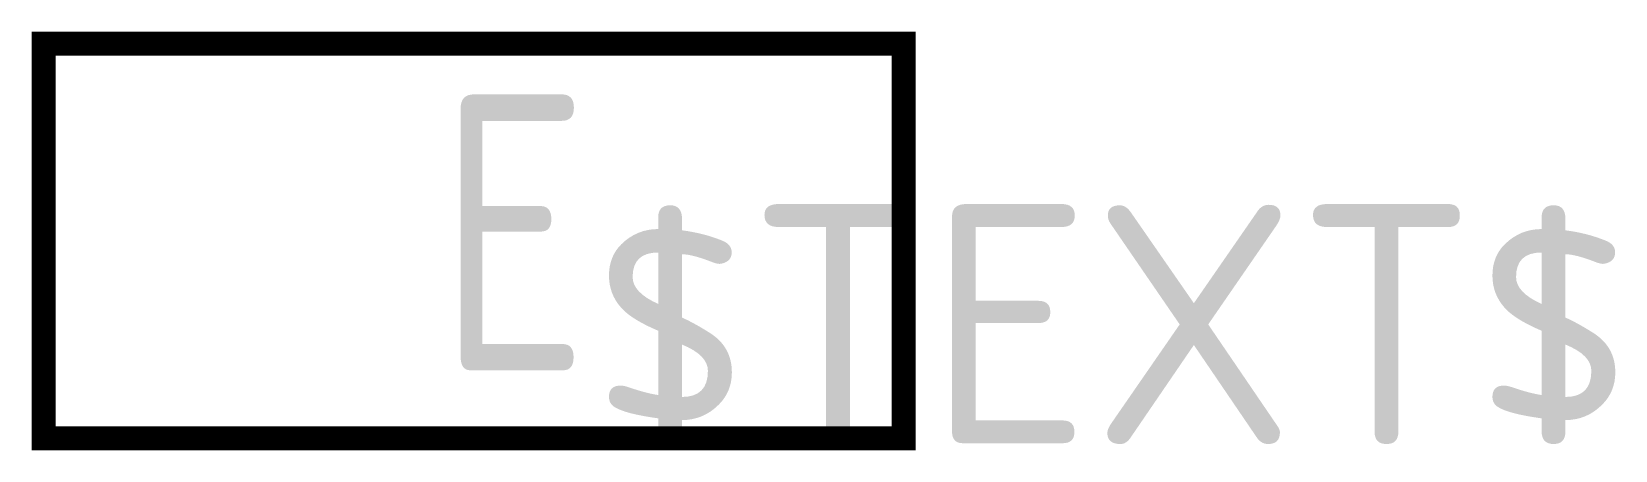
# Model space of a CAD drawing. Extents: x -0.74 to 1.91, y -0.02 to 0.68.
import ezdxf
from ezdxf.enums import TextEntityAlignment as Align

# ---------------------------------------------------------------- set-up
doc = ezdxf.new("R2010")
doc.units = 0
doc.header["$MEASUREMENT"] = 0
doc.styles.add('_TEL_DIM', font='TSSDENG', dxfattribs={"width": 0.6, "height": 3.5, "bigfont": 'TSSDCHN'})
doc.styles.add('hztxt', font='tssdeng.shx', dxfattribs={"width": 0.7, "bigfont": 'tssdchn.shx'})

# ---------------------------------------------------------------- blocks, each defined once
blk = doc.blocks.new('$equip_U$00000601(zhangyuf)')
for p, q in [((-0.72, 0.8138), (-0.72, 0.1538)), ((0.72, 0.8138), (-0.72, 0.8138)), ((0.72, 0.1538), (0.72, 0.8138)), ((-0.72, 0.1538), (0.72, 0.1538))]:
    blk.add_line(p, q)
at = {"const_width": 0.04}
blk.add_lwpolyline([(-0.72, 0.8138), (-0.72, 0.1538), (0.72, 0.1538), (0.72, 0.8138), (-0.72, 0.8138), (-0.72, 0.1538)], dxfattribs=at)
at = {"linetype": 'ByBlock'}
for p in [(0, 0.8138), (-0.72, 0.4838), (0.72, 0.4838), (0, 0.1538)]:
    blk.add_point(p, dxfattribs=at)
at = {"color": 7, "style": 'hztxt', "width": 0.8}
blk.add_text('E', height=0.4615, dxfattribs=at).set_placement((-0.0596, 0.266))
at = {"color": 7, "linetype": 'ByBlock', "style": '_TEL_DIM', "flags": 1}
for tag in ['A', 'REMARK']:
    blk.add_attdef(tag, text='', height=0.0000154, dxfattribs=at).set_placement((0, 0), align=Align.MIDDLE_CENTER)

msp = doc.modelspace()

# ---------------------------------------------------------------- block references
msp.add_blockref('$equip_U$00000601(zhangyuf)', (0, -0.1538))

# ---------------------------------------------------------------- texts
at = {"color": 7, "style": '_TEL_DIM'}
msp.add_attdef('$TEXT$', text='1', height=0.4, dxfattribs=at).set_placement((1.069, 0.1905), align=Align.MIDDLE_CENTER)
at = {"color": 7, "style": '_TEL_DIM', "flags": 1}
for tag in ['A', 'REMARK']:
    msp.add_attdef(tag, text='', height=0.00002, dxfattribs=at).set_placement((0, 0), align=Align.MIDDLE_CENTER)

doc.saveas('drawing.dxf')
